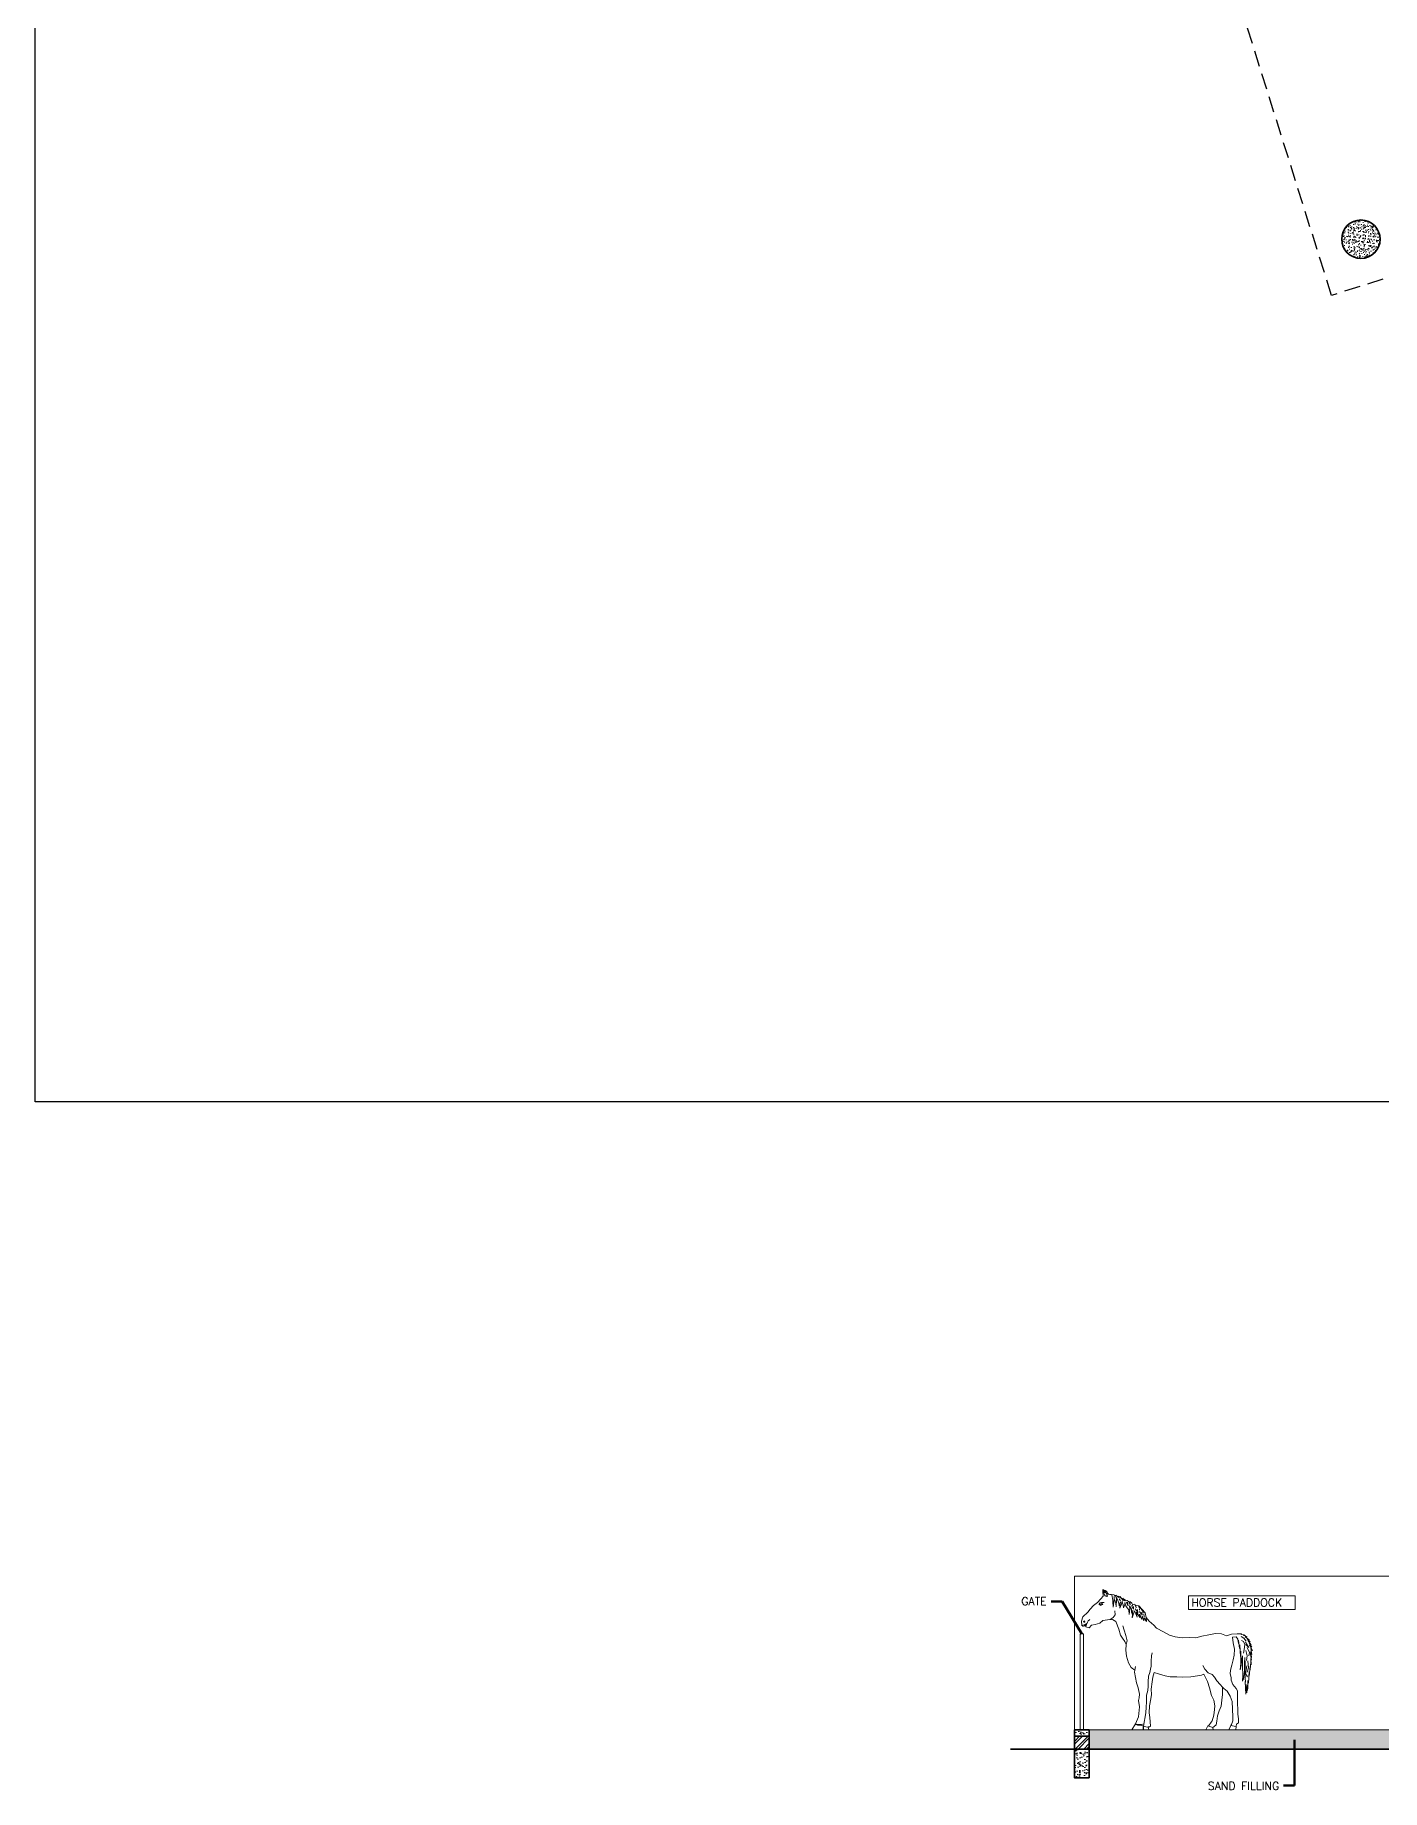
# Model space of a CAD drawing. Header units: millimetres. Extents: x -154478 to 73967, y -24076 to 107303.
# Drawn here: x -80630 to -59598, y -22986 to 4425 of the extents above; entities that cross this region are included whole.
import ezdxf

# ---------------------------------------------------------------- set-up
doc = ezdxf.new("R2010")
doc.units = ezdxf.units.MM
doc.header["$MEASUREMENT"] = 0
doc.linetypes.add('DASHED', pattern=[0.75, 0.5, -0.25])
for name, color, linetype, lineweight in [('CA-ANNO-TEXT', 8, 'Continuous', 20), ('CA-COLUMN', 8, 'Continuous', 35), ('CA-ELEVATION', 8, 'Continuous', 15), ('CA-FLOR', 8, 'Continuous', 18), ('CA-HATCH', 8, 'Continuous', 5), ('CA-WALL-EXTR', 8, 'Continuous', 35), ('Human & Animal', 42, 'Continuous', 0), ('Railing', 8, 'Continuous', 15)]:
    doc.layers.add(name, color=color, linetype=linetype, lineweight=lineweight)
doc.layers.add('Tital_BLock', color=7, linetype='Continuous')
doc.styles.add('ISO STANDARD', font='simplex.shx')
doc.dimstyles.new('ISO STANDARD', dxfattribs={"dimscale": 100, "dimtxt": 1.25, "dimasz": 1, "dimexe": 0.5, "dimexo": 0.75, "dimgap": 0.25, "dimtad": 0, "dimzin": 9, "dimdsep": 46, "dimtxsty": 'ISO STANDARD', "dimblk": 'OBLIQUE', "dimcen": 0.09, "dimdle": 0.25, "dimclrd": 256, "dimclre": 256, "dimclrt": 256, "dimadec": 0, "dimazin": 2, "dimtfac": 0.09, "dimtofl": 0, "dimtmove": 2, "dimatfit": 0, "dimfxl": 187.5, "dimtolj": 1, "dimtzin": 0, "dimlwd": 9, "dimlwe": 9, "dimarcsym": 2})

# ---------------------------------------------------------------- blocks, each defined once
blk = doc.blocks.new('C1 - 600 Dia.')
at = {"layer": 'CA-HATCH'}
h = blk.add_hatch(dxfattribs=at)
h.set_pattern_fill('AR-CONC', color=256, scale=15, style=0)
edge = h.paths.add_edge_path()
edge.add_arc((0, 0), 300, 0, 360)
at = {"layer": 'CA-COLUMN'}
blk.add_circle((0, 0), 300, dxfattribs=at)
blk = doc.blocks.new('Hourse ELE')
at = {"layer": 'Human & Animal'}
for p, q in [((198, 2047), (181, 2017)), ((278, 2033), (281, 2080)), ((-183, 1809), (-191, 1767)), ((-155, 1837), (-160, 1795)), ((713, 1646), (708, 1651)), ((720, 1606), (708, 1651)), ((729, 1643), (781, 1628)), ((90, 1338), (90, 1330)), ((-1620, 51), (-1543, 67)), ((-1262, 37), (-1182, 60)), ((-252, 44), (-237, 43))]:
    blk.add_line(p, q, dxfattribs=at)
for points in [[(-1772, 744), (-1761, 878), (-1768, 1023), (-1761, 1127), (-1758, 1040), (-1757, 913), (-1740, 791), (-1728, 758), (-1729, 854), (-1726, 989), (-1724, 1155), (-1715, 1116), (-1704, 1010), (-1690, 935), (-1698, 1034), (-1702, 1228), (-1695, 1143), (-1682, 1328), (-1681, 1269), (-1664, 1402), (-1663, 1347), (-1652, 1414), (-1625, 1450), (-1567, 1445), (-1582, 1358), (-1599, 1259), (-1597, 1168), (-1582, 1093), (-1560, 1010), (-1540, 931), (-1535, 872), (-1551, 819), (-1551, 776), (-1575, 708), (-1625, 643), (-1647, 610), (-1646, 581), (-1649, 441), (-1653, 288), (-1654, 242), (-1665, 170), (-1665, 109), (-1633, 90), (-1628, 58), (-1620, 51), (-1626, 50), (-1624, 0), (-1513, 0), (-1543, 67), (-1552, 85), (-1576, 138), (-1576, 201), (-1566, 441), (-1532, 525), (-1485, 602), (-1433, 647), (-1414, 668), (-1412, 547), (-1409, 512), (-1393, 367), (-1363, 294), (-1337, 219), (-1324, 134), (-1314, 76), (-1281, 54), (-1262, 37), (-1262, 37), (-1268, 0), (-1153, 0), (-1182, 60), (-1199, 69), (-1236, 117), (-1251, 141), (-1277, 230), (-1287, 316), (-1294, 373), (-1278, 463), (-1243, 534), (-1208, 654), (-1179, 755), (-1121, 868), (-1085, 856), (-1021, 843), (-918, 829), (-792, 822), (-699, 829), (-597, 829), (-517, 845), (-416, 872), (-345, 895), (-327, 822), (-315, 747), (-301, 637), (-304, 553), (-293, 483), (-275, 373), (-266, 267), (-276, 190), (-289, 56), (-275, 46), (-252, 44), (-265, 0), (-180, 0), (-179, 59), (-173, 63), (-173, 0), (0, 0), (-56, 93), (-56, 93), (-103, 205), (-115, 358), (-103, 456), (-112, 499), (-116, 558), (-98, 656), (-71, 733), (-53, 819), (-41, 900), (-46, 932), (12, 972), (55, 1048), (84, 1151), (94, 1242), (90, 1330), (113, 1380), (150, 1430), (180, 1479), (204, 1573), (252, 1692), (306, 1724), (383, 1718), (456, 1705), (502, 1664), (573, 1646), (633, 1632), (671, 1593), (720, 1606), (725, 1619), (720, 1629), (713, 1646), (717, 1642), (732, 1632), (744, 1625), (757, 1620), (770, 1617), (781, 1628), (790, 1695), (767, 1763), (689, 1837), (652, 1886), (599, 1942), (540, 1991), (488, 2044), (452, 2085), (455, 2163), (455, 2193), (449, 2188), (417, 2176), (394, 2159), (383, 2135), (366, 2119), (345, 2111), (320, 2111), (286, 2110), (271, 2104), (254, 2080), (254, 2103), (224, 2083), (210, 2065), (212, 2086), (185, 2067), (187, 2084), (168, 2064), (181, 2067), (150, 2035), (145, 2015), (144, 2054), (119, 2014), (123, 2039), (90, 2017), (78, 2022), (51, 1998), (39, 1977), (31, 1953), (36, 2005), (4, 1977), (-9, 1959), (-43, 1962), (-52, 1949), (-109, 1937), (-160, 1880), (-207, 1828), (-220, 1755), (-266, 1697), (-339, 1637), (-384, 1586), (-493, 1530), (-586, 1477), (-675, 1450), (-781, 1436), (-897, 1440), (-995, 1439), (-1091, 1463), (-1202, 1486), (-1304, 1502), (-1400, 1500), (-1475, 1467), (-1553, 1496), (-1644, 1497), (-1710, 1498), (-1706, 1489), (-1747, 1486), (-1773, 1469), (-1734, 1476), (-1798, 1450), (-1767, 1450), (-1829, 1404), (-1796, 1420), (-1843, 1376), (-1808, 1397), (-1862, 1327), (-1831, 1353), (-1870, 1290), (-1834, 1323), (-1881, 1238), (-1855, 1269), (-1872, 1177), (-1857, 1224), (-1868, 1130), (-1844, 1210), (-1866, 1090), (-1854, 1116), (-1863, 1015), (-1854, 1062), (-1847, 937), (-1844, 987), (-1831, 836), (-1831, 910), (-1817, 727), (-1811, 769), (-1811, 642), (-1802, 698), (-1804, 613), (-1794, 674), (-1793, 576), (-1785, 706), (-1780, 556), (-1772, 651), (-1769, 756)], [(503, 1952), (473, 1972), (454, 1955), (495, 1943)], [(741, 1702), (757, 1691), (753, 1683), (739, 1679), (734, 1689)]]:
    blk.add_lwpolyline(points, close=True, dxfattribs=at)
for points in [[(317, 2110), (297, 2023), (297, 2006), (295, 1916), (278, 2033), (262, 2011), (252, 1978), (246, 1920), (242, 2035), (246, 2071), (226, 2033), (207, 1979), (200, 1938), (182, 1999), (183, 1956), (188, 1902), (165, 1961), (156, 2008), (146, 1980), (137, 1952), (133, 1905), (114, 1959), (110, 1988), (95, 1934), (73, 1905), (52, 1876), (42, 1800), (32, 1888), (38, 1937), (9, 1884), (7, 1836), (-6, 1795), (-5, 1751), (-39, 1861), (-62, 1811), (-82, 1758), (-78, 1787), (-72, 1835), (-123, 1755), (-119, 1808), (-156, 1725), (-158, 1780), (-183, 1700), (-192, 1750), (-227, 1694), (-220, 1755)], [(-102, 1928), (-121, 1903), (-118, 1869)], [(-52, 1949), (-62, 1933), (-66, 1907)], [(9, 1942), (-24, 1883), (-23, 1925)], [(-9, 1959), (-12, 1956), (-10, 1937)], [(92, 1996), (60, 1939), (71, 1996)], [(449, 2188), (408, 2153), (388, 2115), (381, 2081)], [(439, 2165), (422, 2147), (404, 2135), (393, 2113), (391, 2093), (400, 2084), (420, 2094), (429, 2109), (438, 2133), (438, 2156), (439, 2169)], [(520, 1957), (497, 1983), (475, 1991), (454, 1987), (434, 1986)], [(-144, 1884), (-169, 1855), (-173, 1829)], [(-118, 1847), (-141, 1811), (-139, 1792)], [(-52, 1888), (-85, 1843), (-91, 1824), (-86, 1878)], [(-12, 1871), (-7, 1832), (-6, 1795)], [(270, 1856), (264, 1797), (293, 1756), (343, 1721)], [(707, 1656), (695, 1682), (685, 1702), (664, 1717), (660, 1721)], [(708, 1651), (707, 1658), (729, 1643)], [(-1704, 1456), (-1749, 1430), (-1781, 1385)], [(-1711, 1396), (-1742, 1380), (-1760, 1334), (-1750, 1256), (-1739, 1196)], [(90, 1338), (73, 1390), (98, 1472), (121, 1557), (141, 1623)], [(-1801, 1286), (-1835, 1206), (-1823, 1154)], [(-1772, 1369), (-1825, 1284), (-1777, 1330)], [(-1780, 1240), (-1799, 1156), (-1789, 1084)], [(-315, 1201), (-302, 1157), (-299, 1073), (-297, 996), (-288, 947), (-277, 897), (-259, 836), (-252, 749), (-251, 681), (-249, 612), (-227, 541), (-225, 438), (-219, 353), (-216, 265), (-179, 59)], [(-1811, 1079), (-1818, 968), (-1799, 902)], [(-1795, 998), (-1772, 879), (-1806, 829)], [(-1105, 1005), (-1136, 946), (-1189, 888), (-1251, 865), (-1286, 822), (-1324, 763), (-1377, 709), (-1414, 668)], [(-46, 932), (-55, 989)], [(-237, 43), (-179, 59)], [(-56, 93), (-87, 83), (-150, 84), (-186, 94)], [(-181, 65), (-171, 63), (-143, 67), (-107, 70), (-84, 74), (-52, 87)]]:
    blk.add_lwpolyline(points, dxfattribs=at)
blk = doc.blocks.new('_Oblique')
at = {"color": 0, "linetype": 'ByBlock', "lineweight": -2}
blk.add_line((-0.5, -0.5), (0.5, 0.5), dxfattribs=at)

msp = doc.modelspace()

# ---------------------------------------------------------------- hatches: boundary and pattern name
at = {"layer": 'CA-HATCH', "transparency": 33554687}
h = msp.add_hatch(dxfattribs=at)
h.set_pattern_fill('AR-CONC', color=256, scale=20)
h.set_pattern_definition([(50, (-73394.4, -83757.89), (143.45204, -12.55043), [15, -165]), (355, (-73394.4, -83757.89), (-27.75027, 150.43843), [12, -132]), (100.45144, (-73382.44, -83758.94), (115.70177, 137.888), [12.74804, -140.22842]), (46.1842, (-73394.4, -83717.9), (213.44827, -33.10386), [22.5, -247.5]), (96.63564, (-73376.61, -83720.65), (186.9324, 194.8237), [19.1221, -210.34275]), (351.18416, (-73394.4, -83717.9), (186.9324, 194.8237), [18, -198]), (21, (-73374.4, -83727.89), (119.3814, -80.52378), [15, -165]), (326, (-73374.4, -83727.89), (48.66307, 145.03), [12, -132]), (71.45144, (-73364.45, -83734.6), (168.04448, 64.50623), [12.74804, -140.22842]), (37.5, (-73394.4, -83757.89), (2.43197, 66.57877), [0, -130.4, 0, -134, 0, -132.5]), (7.5, (-73394.4, -83757.89), (52.61391, 78.88234), [0, -76.4, 0, -127.4, 0, -50.5]), (327.5, (-73439, -83757.89), (106.764487, -4.510974), [0, -50, 0, -156, 0, -207]), (317.5, (-73459, -83757.89), (116.63723, 20.021), [0, -65, 0, -103.6, 0, -147])])
h.paths.add_polyline_path([(-64400.445, -22046.93), (-64170.445, -22046.93), (-64170.445, -22146.93), (-64400.445, -22146.93)])
h = msp.add_hatch(dxfattribs=at)
h.set_pattern_fill('ANSI32', color=256, scale=250)
h.set_pattern_definition([(45, (-79624.4, -83457.89), (-66.29126, 66.29126), []), (45, (-79580.2, -83457.89), (-66.29126, 66.29126), [])])
h.paths.add_polyline_path([(-64400.445, -22146.93), (-64400.445, -22346.93), (-64170.445, -22346.93), (-64170.445, -22146.93)])
h = msp.add_hatch(dxfattribs=at)
h.set_pattern_fill('AR-SAND', color=256, scale=30)
h.set_pattern_definition([(37.5, (-68164.4, -83457.89), (-1.8898, 57.804713), [0, -45.6, 0, -51, 0, -48.75]), (7.5, (-68164.4, -83457.89), (53.0933, 84.66438), [0, -24.6, 0, -41.1, 0, -15.75]), (327.5, (-68201.3, -83457.89), (93.424256, 0.16977), [0, -15, 0, -54, 0, -70.5]), (317.5, (-68201.3, -83457.89), (90.1838, 26.33027), [0, -7.5, 0, -35.4, 0, -40.5])])
h.paths.add_polyline_path([(-55570.445, -22046.93), (-64170.445, -22046.93), (-64170.445, -22346.93), (-55570.445, -22346.93)])
h = msp.add_hatch(dxfattribs=at)
h.set_pattern_fill('AR-CONC', color=256, scale=20)
h.set_pattern_definition([(50, (-68164.4, -83357.89), (143.45204, -12.55043), [15, -165]), (355, (-68164.4, -83357.89), (-27.75027, 150.43843), [12, -132]), (100.45144, (-68152.44, -83358.94), (115.70177, 137.888), [12.74804, -140.22842]), (46.1842, (-68164.4, -83317.9), (213.44827, -33.10386), [22.5, -247.5]), (96.63564, (-68146.61, -83320.65), (186.9324, 194.8237), [19.1221, -210.34275]), (351.18416, (-68164.4, -83317.9), (186.9324, 194.8237), [18, -198]), (21, (-68144.4, -83327.89), (119.3814, -80.52378), [15, -165]), (326, (-68144.4, -83327.89), (48.66307, 145.03), [12, -132]), (71.45144, (-68134.45, -83334.6), (168.04448, 64.50623), [12.74804, -140.22842]), (37.5, (-68164.4, -83357.89), (2.43197, 66.57877), [0, -130.4, 0, -134, 0, -132.5]), (7.5, (-68164.4, -83357.89), (52.61391, 78.88234), [0, -76.4, 0, -127.4, 0, -50.5]), (327.5, (-68209, -83357.89), (106.764487, -4.510974), [0, -50, 0, -156, 0, -207]), (317.5, (-68229, -83357.89), (116.63723, 20.021), [0, -65, 0, -103.6, 0, -147])])
h.paths.add_polyline_path([(-64400.445, -22346.93), (-64170.445, -22346.93), (-64170.445, -22796.93), (-64400.445, -22796.93)])

# ---------------------------------------------------------------- linework, layer by layer
at = {"layer": 'CA-ANNO-TEXT'}
msp.add_lwpolyline([(-62618.511, -20165.19), (-62618.511, -19952.69), (-60953.63, -19952.69), (-60953.63, -20165.19)], close=True, dxfattribs=at)
at = {"layer": 'CA-ELEVATION'}
msp.add_lwpolyline([(-64400.445, -22046.93), (-64400.445, -19646.93), (-59170.445, -19646.93)], dxfattribs=at)
at = {"layer": 'CA-FLOR', "ltscale": 100}
msp.add_line((-55570.445, -22046.93), (-64170.445, -22046.93), dxfattribs=at)
at = {"layer": 'CA-FLOR', "lineweight": 35, "ltscale": 100}
for points in [[(-64400.445, -22046.93), (-64170.445, -22046.93), (-64170.445, -22146.93), (-64400.445, -22146.93)], [(-64400.445, -22346.93), (-64170.445, -22346.93), (-64170.445, -22796.93), (-64400.445, -22796.93)]]:
    msp.add_lwpolyline(points, close=True, dxfattribs=at)
at = {"layer": 'CA-WALL-EXTR', "ltscale": 100}
for p, q in [((-64400.445, -22346.93), (-64400.445, -22146.93)), ((-64170.445, -22346.93), (-64170.445, -22146.93)), ((-65400.445, -22346.93), (-55570.445, -22346.93))]:
    msp.add_line(p, q, dxfattribs=at)
at = {"layer": 'CA-WALL-EXTR', "linetype": 'DASHED', "lineweight": 25, "ltscale": 500}
msp.add_lwpolyline([(-40078.008, 7418.973), (-42296.441, 359.33), (-48462.479, 2296.955, 0.153422377), (-54218.412, 2296.955), (-60384.45, 359.33), (-62602.882, 7418.973)], format="xyb", dxfattribs=at)
at = {"layer": 'Railing'}
msp.add_lwpolyline([(-64260.445, -20546.93), (-64310.445, -20546.93), (-64310.445, -22046.93), (-64260.445, -22046.93)], close=True, dxfattribs=at)
at = {"layer": 'Tital_BLock', "flags": 128}
msp.add_lwpolyline([(-80630.103, -12237.166), (-80630.103, 60849.066), (-17711.748, 60849.066), (-17711.748, -12237.166)], close=True, dxfattribs=at)

# ---------------------------------------------------------------- block references
at = {"layer": 'CA-COLUMN', "xscale": -1, "rotation": 180}
msp.add_blockref('C1 - 600 Dia.', (-59926.497, 1236.986), dxfattribs=at)
at = {"layer": 'Human & Animal', "xscale": -1}
msp.add_blockref('Hourse ELE', (-63500.835, -22046.93), dxfattribs=at)

# ---------------------------------------------------------------- texts
at = {"layer": 'CA-ANNO-TEXT', "char_height": 125, "style": 'ISO STANDARD'}
for s, insert, width, attachment_point in [('GATE', (-65229.571, -19975.726), 441.72619, 1), ('\\pxql;HORSE PADDOCK', (-62574.761, -19996.44), 1578.63095, 1), ('SAND FILLING', (-61202.328, -22860.665), 1245.29762, 3)]:
    msp.add_mtext(s, dxfattribs=dict(at, insert=insert, width=width, attachment_point=attachment_point))

# ---------------------------------------------------------------- leaders
at = {"layer": 'CA-ANNO-TEXT'}
for points in [[(-64285.445, -20546.93), (-64588.941, -20042.891), (-64760.582, -20042.891)], [(-60964.466, -22203.156), (-60964.466, -22919.441), (-61136.107, -22919.441)]]:
    msp.add_leader(points, dimstyle='ISO STANDARD', override={"dimgap": 0.1, "dimlwd": 65535}, dxfattribs=at)

doc.saveas('drawing.dxf')
